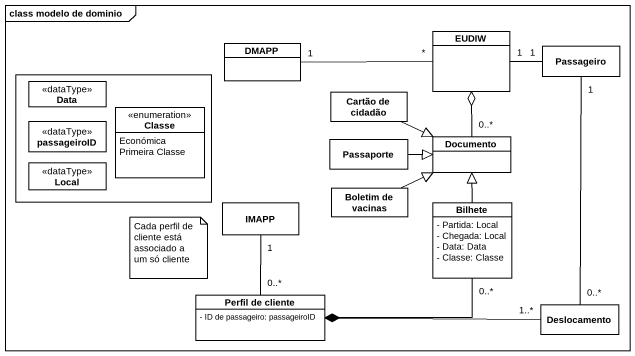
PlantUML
@startuml
mainframe class modelo de dominio
hide circle
hide empty members
skinparam classAttributeIconSize 0
class DMAPP
class EUDIW
class Passageiro
rectangle " " as rectangle1 {
  class Data <<dataType>>
  enum Classe {
    Económica
    Primeira Classe
  }
  class passageiroID <<dataType>>
  class Local <<dataType>>
}
class "Cartão de cidadão" as Cartão_de_cidadão
class Passaporte
class Documento
class IMAPP
class "Boletim de vacinas" as Boletim_de_vacinas
class Bilhete {
  - Partida: Local
  - Chegada: Local
  - Data: Data
  - Classe: Classe
}
class "Perfil de cliente" as Perfil_de_cliente {
  - ID de passageiro: passageiroID
}
class Deslocamento
DMAPP "1" -right- "*" EUDIW
Passageiro "1" -left- "1" EUDIW
Passageiro "1" -- "0..*" Deslocamento
Cartão_de_cidadão -right-|> Documento
Passaporte -right-|> Documento
Documento "0..*" -up-o EUDIW
IMAPP "1" -- "0..*" Perfil_de_cliente
Boletim_de_vacinas -right-|> Documento
Bilhete -up-|> Documento
Bilhete "0..*" -left-* Perfil_de_cliente
Deslocamento "1..*" -left-* Perfil_de_cliente
note as N1
  Cada perfil de cliente está associado a um só cliente
end note
@enduml
